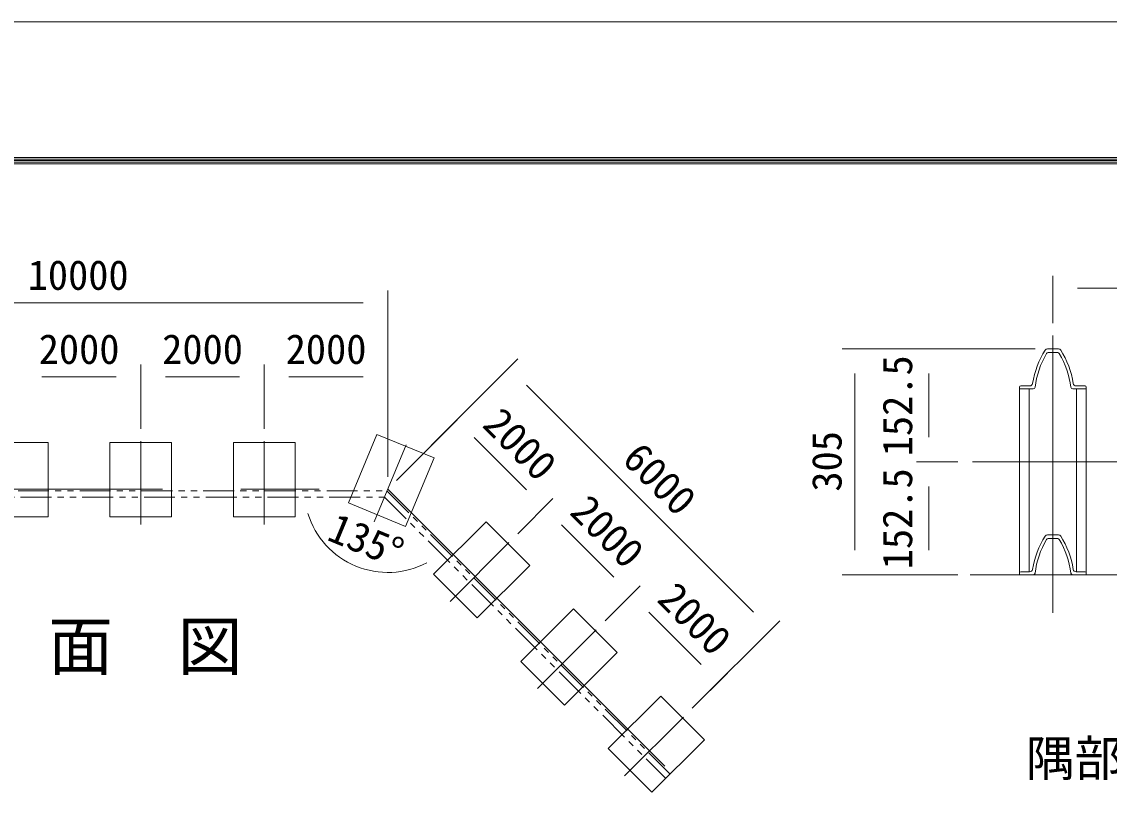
# Model space of a CAD drawing. Units: millimetres, scale not verified, with parts at other scales. Extents: x -10500 to 10500, y -7425 to 7425.
# Drawn here: x -6986 to -2583, y 4252 to 7425 of the extents above; entities that cross this region are included whole.
import ezdxf
from ezdxf.enums import TextEntityAlignment as Align

# ---------------------------------------------------------------- set-up
doc = ezdxf.new("R2010")
doc.units = ezdxf.units.MM
doc.header["$LTSCALE"] = 50
doc.linetypes.add('USER1', pattern=[50.8, 31.75, -6.35, 6.35, -6.35])
doc.linetypes.add('USER2', pattern=[5, 2.5, -0.5, 0.5, -0.5, 0.5, -0.5])
for name, color, linetype, lineweight in [('0-1_D-STR1', 1, 'Continuous', 18), ('0-2_D-STR-DIM', 7, 'Continuous', 9), ('0-4_D-STR4', 7, 'Continuous', 9), ('0-5_D-BGD', 7, 'Continuous', 9), ('0-7_D-BMK', 2, 'USER1', 13), ('0-B_D-TTL', 7, 'Continuous', 9)]:
    doc.layers.add(name, color=color, linetype=linetype, lineweight=lineweight)
doc.layers.add('0-9_D-TTL-TXT', color=7, linetype='Continuous')
doc.styles.add('ＭＳ ゴシック', font='')
doc.styles.get('ＭＳ ゴシック').set_extended_font_data('MS Gothic')

msp = doc.modelspace()

# ---------------------------------------------------------------- linework, layer by layer
at = {"layer": '0-1_D-STR1'}
for p, q in [((-2833.35, 6100.02), (-2788.31, 6100.02)), ((-2830.16, 6085.02), (-2791.5, 6085.02)), ((-2945.83, 5938.02), (-2945.83, 5945.52)), ((-2945.83, 5938.02), (-2945.83, 5945.52)), ((-2905.1, 5950.02), (-2941.33, 5950.02)), ((-2716.55, 5950.02), (-2680.33, 5950.02)), ((-2675.83, 5938.02), (-2675.83, 5945.52)), ((-2890.77, 5938.02), (-2945.83, 5938.02)), ((-2945.83, 5185.02), (-2945.83, 5938.02)), ((-2906.83, 5197.02), (-2906.83, 5938.02)), ((-2730.89, 5938.02), (-2675.83, 5938.02)), ((-2714.83, 5938.02), (-2714.83, 5197.02)), ((-2675.83, 5938.02), (-2675.83, 5185.02)), ((-2833.35, 5347.02), (-2788.31, 5347.02)), ((-2830.16, 5332.02), (-2791.5, 5332.02)), ((-2905.1, 5197.02), (-2941.33, 5197.02)), ((-2716.55, 5197.02), (-2680.33, 5197.02)), ((-2945.83, 5185.02), (-2945.83, 5192.52)), ((-2945.83, 5185.02), (-2945.83, 5192.52)), ((-2890.77, 5185.02), (-2945.83, 5185.02)), ((-2730.89, 5185.02), (-2675.83, 5185.02)), ((-2675.83, 5185.02), (-2675.83, 5192.52))]:
    msp.add_line(p, q, dxfattribs=at)
for centre, radius, start, end in [((-2537.83, 5902.92), 360, 147.73028, 170.85863), ((-2537.83, 5902.92), 348, 149.15113, 173.11764), ((-2833.35, 6089.52), 10.5, 90, 147.73028), ((-2830.16, 6077.52), 7.5, 90, 149.15113), ((-2791.5, 6077.52), 7.5, 30.84887, 90), ((-2788.31, 6089.52), 10.5, 32.26972, 90), ((-3083.83, 5902.92), 348, 6.88236, 30.84887), ((-3083.83, 5902.92), 360, 9.14137, 32.26972), ((-2941.33, 5945.52), 4.5, 90, 180), ((-2905.1, 5962.02), 12, 270, 350.85863), ((-2890.77, 5945.52), 7.5, 270, 353.11764), ((-2730.89, 5945.52), 7.5, 186.88236, 270), ((-2716.55, 5962.02), 12, 189.14137, 270), ((-2680.33, 5945.52), 4.5, 0, 90), ((-2537.83, 5149.92), 360, 147.73028, 170.85863), ((-2537.83, 5149.92), 348, 149.15113, 173.11764), ((-2833.35, 5336.52), 10.5, 90, 147.73028), ((-2830.16, 5324.52), 7.5, 90, 149.15113), ((-2791.5, 5324.52), 7.5, 30.84887, 90), ((-2788.31, 5336.52), 10.5, 32.26972, 90), ((-3083.83, 5149.92), 348, 6.88236, 30.84887), ((-3083.83, 5149.92), 360, 9.14137, 32.26972), ((-2941.33, 5192.52), 4.5, 90, 180), ((-2905.1, 5209.02), 12, 270, 350.85863), ((-2716.55, 5209.02), 12, 189.14137, 270), ((-2680.33, 5192.52), 4.5, 0, 90), ((-2890.77, 5192.52), 7.5, 270, 353.11764), ((-2730.89, 5192.52), 7.5, 186.88236, 270)]:
    msp.add_arc(centre, radius, start, end, dxfattribs=at)
at = {"layer": '0-2_D-STR-DIM'}
for p, q in [((-2810.83, 6203.77), (-2810.83, 6395.85)), ((-2710.83, 6345.85), (-1838.2, 6345.85)), ((-5504.4, 5582.2), (-5504.4, 6336.21)), ((-7904.4, 6286.21), (-5604.4, 6286.21)), ((-2883.35, 6100.02), (-3663.61, 6100.02)), ((-2883.35, 6100.02), (-3363.61, 6100.02)), ((-6504.4, 5776.57), (-6504.4, 6036.21)), ((-6504.4, 5776.57), (-6504.4, 6036.21)), ((-6004.4, 5776.57), (-6004.4, 6036.21)), ((-6004.4, 5776.57), (-6004.4, 6036.21)), ((-5504.4, 5582.2), (-5504.4, 6036.21)), ((-5469.04, 5567.55), (-4977.29, 6059.3)), ((-3613.61, 6000.02), (-3613.61, 5285.02)), ((-3313.61, 5742.52), (-3313.61, 6000.02)), ((-6904.4, 5986.21), (-6604.4, 5986.21)), ((-6404.4, 5986.21), (-6104.4, 5986.21)), ((-5904.4, 5986.21), (-5604.4, 5986.21)), ((-4941.94, 5953.24), (-4022.7, 5034)), ((-5469.04, 5567.55), (-5189.42, 5847.17)), ((-5469.04, 5567.55), (-5189.42, 5847.17)), ((-5154.07, 5741.1), (-4941.94, 5528.97)), ((-5154.07, 5741.1), (-4941.94, 5528.97)), ((-3195.83, 5642.52), (-3363.61, 5642.52)), ((-3195.83, 5642.52), (-3363.61, 5642.52)), ((-3313.61, 5285.02), (-3313.61, 5542.52)), ((-4978.04, 5351.44), (-4835.87, 5493.62)), ((-4978.04, 5351.44), (-4835.87, 5493.62)), ((-4978.04, 5351.44), (-4835.87, 5493.62)), ((-4978.04, 5351.44), (-4835.87, 5493.62)), ((-4800.51, 5387.55), (-4588.38, 5175.42)), ((-4800.51, 5387.55), (-4588.38, 5175.42)), ((-3195.83, 5185.02), (-3663.61, 5185.02)), ((-3195.83, 5185.02), (-3363.61, 5185.02)), ((-4624.49, 4997.89), (-4482.32, 5140.06)), ((-4624.49, 4997.89), (-4482.32, 5140.06)), ((-4624.49, 4997.89), (-4482.32, 5140.06)), ((-4624.49, 4997.89), (-4482.32, 5140.06)), ((-4446.96, 5034), (-4234.83, 4821.86)), ((-4446.96, 5034), (-4234.83, 4821.86)), ((-4270.94, 4644.34), (-3916.63, 4998.64)), ((-4270.94, 4644.34), (-4128.76, 4786.51)), ((-4270.94, 4644.34), (-4128.76, 4786.51))]:
    msp.add_line(p, q, dxfattribs=at)
msp.add_arc((-5504.4, 5532.2), 337.69, 197.02946, 297.97054, dxfattribs=at)
at = {"layer": '0-4_D-STR4'}
for points in [[(-5547.89, 5753.84), (-5316.92, 5658.17), (-5431.72, 5381), (-5662.69, 5476.67)], [(-7129.4, 5720.32), (-6879.4, 5720.32), (-6879.4, 5420.32), (-7129.4, 5420.32)], [(-6629.4, 5720.32), (-6379.4, 5720.32), (-6379.4, 5420.32), (-6629.4, 5420.32)], [(-6129.4, 5720.32), (-5879.4, 5720.32), (-5879.4, 5420.32), (-6129.4, 5420.32)], [(-5106.21, 5400.06), (-4929.43, 5223.28), (-5141.56, 5011.15), (-5318.34, 5187.92)], [(-4752.65, 5046.5), (-4575.88, 4869.73), (-4788.01, 4657.59), (-4964.79, 4834.37)], [(-4399.1, 4692.95), (-4222.32, 4516.17), (-4434.46, 4304.04), (-4611.23, 4480.82)]]:
    msp.add_lwpolyline(points, close=True, dxfattribs=at)
at = {"layer": '0-5_D-BGD', "linetype": 'USER2'}
for points in [[(-9143.72, 4382.26), (-8001.29, 5524.7), (-5507.5, 5524.7), (-4360.65, 4377.84)], [(-9126.04, 4364.59), (-7990.93, 5499.7), (-5517.86, 5499.7), (-4378.33, 4360.17)]]:
    msp.add_lwpolyline(points, dxfattribs=at)
at = {"layer": '0-7_D-BMK'}
for p, q in [((-2810.83, 5031.27), (-2810.83, 6153.77)), ((-6504.4, 5726.57), (-6504.4, 5389.07)), ((-6004.4, 5726.57), (-6004.4, 5389.07)), ((-5430.01, 5711.78), (-5559.17, 5399.97)), ((-1548.7, 5642.52), (-3145.83, 5642.52)), ((-5013.4, 5316.09), (-5252.05, 5077.44)), ((-1738.2, 5185.02), (-3145.83, 5185.02)), ((-4659.85, 4962.53), (-4898.49, 4723.88)), ((-4306.29, 4608.98), (-4544.94, 4370.33))]:
    msp.add_line(p, q, dxfattribs=at)
msp.add_lwpolyline([(-9171.12, 4365.47), (-8004.4, 5532.2), (-5504.4, 5532.2), (-4337.67, 4365.47)], dxfattribs=at)
at = {"layer": '0-B_D-TTL', "color": 2, "lineweight": 18}
msp.add_lwpolyline([(-10500, 7425), (10500, 7425), (10500, -7425), (-10500, -7425)], close=True, dxfattribs=at)
at = {"layer": '0-B_D-TTL'}
for points in [[(-9825, 6875), (9825, 6875), (9825, -6875), (-9825, -6875)], [(-9818.75, 6868.75), (9818.75, 6868.75), (9818.75, -6868.75), (-9818.75, -6868.75)], [(-9812.5, 6862.5), (9812.5, 6862.5), (9812.5, -6862.5), (-9812.5, -6862.5)], [(-9806.25, 6856.25), (9806.25, 6856.25), (9806.25, -6856.25), (-9806.25, -6856.25)], [(-9800, 6850), (9800, 6850), (9800, -6850), (-9800, -6850)]]:
    msp.add_lwpolyline(points, close=True, dxfattribs=at)

# ---------------------------------------------------------------- texts
at = {"layer": '0-2_D-STR-DIM', "style": 'ＭＳ ゴシック'}
for s, p in [('10000', (-6962.27, 6303.08)), ('2000', (-6917.52, 6003.08)), ('2000', (-6417.52, 6003.08)), ('2000', (-5917.52, 6003.08))]:
    msp.add_text(s, height=120.2, dxfattribs=at).set_placement(p, align=Align.BOTTOM_LEFT)
for s, rotation, p in [('152.5', 90, (-3344.65, 5665.02)), ('2000', 315, (-5151.42, 5762.31)), ('2000', 315, (-5151.42, 5762.31)), ('305', 90, (-3630.48, 5521.95)), ('6000', 315, (-4586.18, 5621.33)), ('152.5', 90, (-3344.65, 5207.52)), ('2000', 315, (-4797.87, 5408.76)), ('2000', 315, (-4797.87, 5408.76)), ('135°', 337.5, (-5769.68, 5294.82)), ('2000', 315, (-4444.31, 5055.21)), ('2000', 315, (-4444.31, 5055.21))]:
    msp.add_text(s, height=120.2, rotation=rotation, dxfattribs=at).set_placement(p, align=Align.BOTTOM_LEFT)
at = {"layer": '0-9_D-TTL-TXT', "style": 'ＭＳ ゴシック'}
for s, height, p in [('正\u3000面\u3000図', 192.4, (-7404.14, 4742.1)), ('隅部施工要領図', 144.4, (-2920.06, 4326.29))]:
    msp.add_text(s, height=height, dxfattribs=at).set_placement(p, align=Align.BOTTOM_LEFT)

doc.saveas('drawing.dxf')
